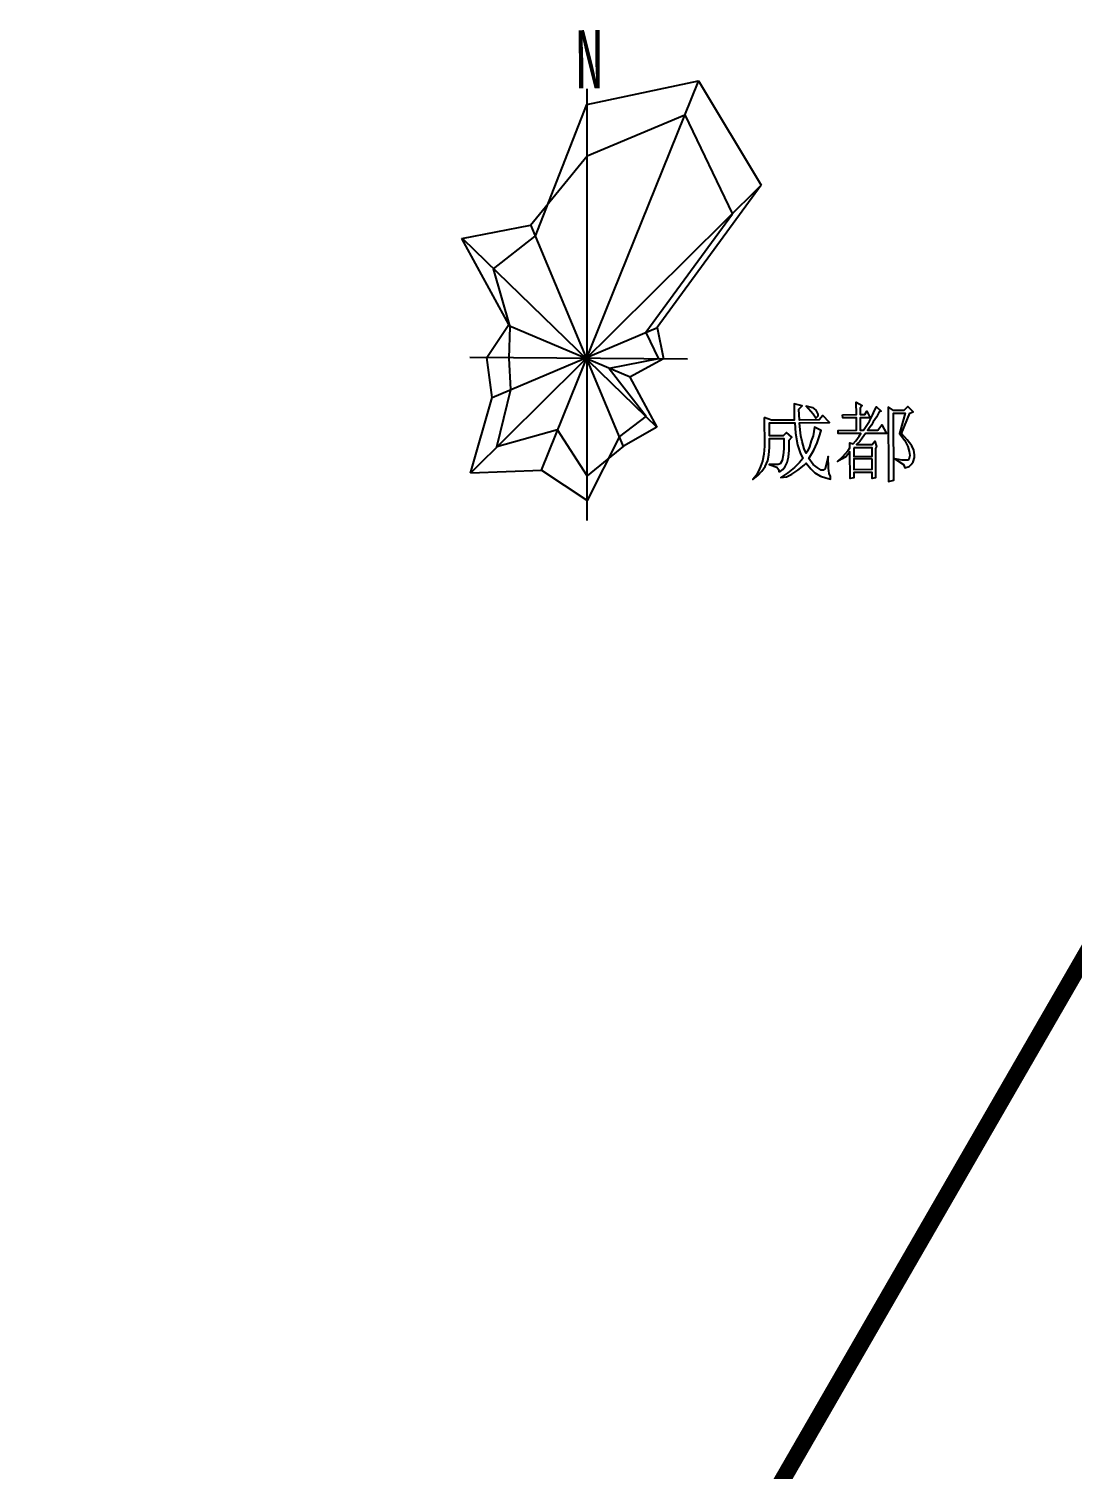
# Model space of a CAD drawing. Header units: millimetres. Extents: x 216654360 to 218309126, y 218099985 to 219647706.
# Drawn here: x 217499623 to 217537440, y 219211121 to 219263326 of the extents above; entities that cross this region are included whole.
import ezdxf
from ezdxf.enums import TextEntityAlignment as Align

# ---------------------------------------------------------------- set-up
doc = ezdxf.new("R2010")
doc.units = ezdxf.units.MM
doc.header["$LTSCALE"] = 1000
doc.linetypes.add('ACAD_ISO04W100', pattern=[30.5, 24, -3, 0.5, -3])
doc.linetypes.add('DASH', pattern=[0.35, 0.25, -0.1])
for name, color, linetype in [('02 道路中心线', 40, 'ACAD_ISO04W100'), ('A-ANNO-TTLB', 7, 'Continuous'), ('BTTK', 7, 'Continuous'), ('PUB_TEXT', 7, 'Continuous'), ('SEE', 3, 'Continuous')]:
    doc.layers.add(name, color=color, linetype=linetype)
doc.styles.add('A_Standard', font='SIMPLEX', dxfattribs={"width": 0.7, "bigfont": 'HZ'})
doc.styles.add('XN_02', font='STZHONGS.TTF', dxfattribs={"width": 0.8})
doc.styles.add('黑体样式 1', font='simhei.ttf', dxfattribs={"width": 0.7})

# ---------------------------------------------------------------- blocks, each defined once
blk = doc.blocks.new('InsertFrame330AD14F84C64FA79C55606A994A6CCF')
at = {"layer": 'BTTK', "const_width": 1.2}
blk.add_lwpolyline([(761, 584), (761, 10)], dxfattribs=at)
at = {"layer": 'A-ANNO-TTLB', "style": 'A_Standard', "flags": 1}
blk.add_attdef('是否会签', (0, 0), '', height=350, dxfattribs=at)
at = {"layer": 'BTTK', "style": 'XN_02'}
blk.add_attdef('LZTQINS', text='', height=2, dxfattribs=at).set_placement((831, 10), align=Align.MIDDLE)
blk = doc.blocks.new('$plan$00001486')
at = {"color": 2, "linetype": 'Continuous'}
for p, q in [((341.1, 840.3), (-138.9, -334.8)), ((3.2, 769.5), (341.5, 839.6)), ((341.5, 839.6), (528.6, 523.2)), ((3.3, 816), (-2, -487)), ((-154.3, 369.6), (3.2, 769.5)), ((528.7, 523.1), (-352.1, -343)), ((528.6, 523.2), (213.3, 94.5)), ((-168.4, 406.7), (109.3, -264)), ((-372.3, 364.4), (210.6, -206.2)), ((-280.5, 273.6), (-154, 372)), ((-230.9, 98.7), (-280.5, 273.6)), ((214.6, 93.3), (-286.4, -115.9)), ((-234.8, 102.6), (131.5, -54.1)), ((-234.4, 4.1), (-230.9, 98.7)), ((213.3, 94.5), (232.3, 0.1)), ((-352.6, 7.7), (304, -0.1)), ((-230, -91.3), (-234.4, 4.1)), ((232.3, 0.1), (130.4, -54.7)), ((130.4, -54.7), (211, -206)), ((-272.4, -264.3), (-230, -91.3)), ((-88.8, -212.9), (-272.4, -264.3)), ((0, -353), (-88.8, -212.9)), ((211, -206), (109.8, -263.7)), ((109.8, -263.7), (0, -353))]:
    blk.add_line(p, q, dxfattribs=at)
at = {"color": 3, "linetype": 'Continuous'}
for p, q in [((4.2, 614.2), (299.7, 736.9)), ((299.7, 736.9), (442.6, 436.2)), ((-168.4, 405.1), (4.2, 614.2)), ((442.6, 436.2), (178.9, 79.2)), ((-375.4, 366.2), (-168.4, 405.1)), ((-235.1, 105.5), (-375.4, 366.2)), ((-301.4, 5.9), (-235.1, 105.5)), ((178.9, 79.2), (217.3, 0.2)), ((-286.1, -114.7), (-301.4, 5.9)), ((217.3, 0.2), (67.6, -28.5)), ((67.6, -28.5), (178.4, -173.4)), ((-352.8, -343.1), (-286.1, -114.7)), ((178.4, -173.4), (98.3, -234.1)), ((98.3, -234.1), (-0.2, -427.1)), ((-137.1, -336), (-352.8, -343.1)), ((-0.2, -427.1), (-137.1, -336))]:
    blk.add_line(p, q, dxfattribs=at)
at = {"color": 7, "linetype": 'Continuous'}
for points in [[(535.6, -178.9), (535.6, -265.5), (535.6, -265.5), (533.6, -289.1), (533.6, -289.1), (529.7, -310.7), (529.7, -310.7), (523.8, -326.5), (523.8, -326.5), (517.9, -340.3), (517.9, -340.3), (510, -354), (510, -354), (500.2, -365.9), (500.2, -365.9), (515.9, -354), (515.9, -354), (527.7, -340.3), (527.7, -340.3), (537.6, -326.5), (537.6, -326.5), (545.4, -308.8), (545.4, -308.8), (549.4, -291.1), (549.4, -291.1), (551.4, -269.4), (551.4, -269.4), (551.4, -241.8), (551.4, -241.8), (594.7, -241.8), (594.7, -241.8), (594.7, -273.3), (594.7, -273.3), (592.7, -293), (592.7, -293), (588.8, -308.8), (588.8, -308.8), (582.8, -318.6), (582.8, -318.6), (576.9, -320.6), (576.9, -320.6), (549.4, -320.6), (549.4, -320.6), (573, -328.5), (573, -328.5), (578.9, -336.3), (578.9, -336.3), (578.9, -342.2), (578.9, -342.2), (582.8, -342.2), (582.8, -342.2), (590.7, -336.3), (590.7, -336.3), (598.6, -326.5), (598.6, -326.5), (604.5, -314.7), (604.5, -314.7), (608.4, -298.9), (608.4, -298.9), (610.4, -277.3), (610.4, -277.3), (610.4, -247.7), (610.4, -247.7), (618.3, -237.9), (618.3, -237.9), (602.5, -224.1), (602.5, -224.1), (592.7, -234), (592.7, -234), (551.4, -234), (551.4, -234), (551.4, -194.6), (551.4, -194.6), (628.1, -194.6), (628.1, -194.6), (630.1, -226.1), (630.1, -226.1), (636, -261.5), (636, -261.5), (643.9, -285.2), (643.9, -285.2), (651.7, -302.9), (651.7, -302.9), (641.9, -314.7), (641.9, -314.7), (626.2, -330.4), (626.2, -330.4), (606.5, -346.2), (606.5, -346.2), (584.8, -360), (584.8, -360), (602.5, -358), (602.5, -358), (618.3, -350.1), (618.3, -350.1), (636, -338.3), (636, -338.3), (655.7, -322.6), (655.7, -322.6), (661.6, -316.6), (661.6, -316.6), (675.4, -334.4), (675.4, -334.4), (687.2, -346.2), (687.2, -346.2), (704.9, -356), (704.9, -356), (720.6, -361.9), (720.6, -361.9), (734.4, -365.9), (734.4, -365.9), (734.4, -358), (734.4, -358), (730.5, -348.1), (730.5, -348.1), (728.5, -332.4), (728.5, -332.4), (728.5, -297), (728.5, -297), (718.7, -334.4), (718.7, -334.4), (712.8, -338.3), (712.8, -338.3), (706.9, -338.3), (706.9, -338.3), (695.1, -330.4), (695.1, -330.4), (683.2, -320.6), (683.2, -320.6), (669.5, -302.9), (669.5, -302.9), (685.2, -277.3), (685.2, -277.3), (695.1, -255.6), (695.1, -255.6), (701, -237.9), (701, -237.9), (706.9, -218.2), (706.9, -218.2), (687.2, -208.4), (687.2, -208.4), (683.2, -234), (683.2, -234), (677.3, -249.7), (677.3, -249.7), (671.4, -267.4), (671.4, -267.4), (665.5, -281.2), (665.5, -281.2), (661.6, -287.1), (661.6, -287.1), (655.7, -273.3), (655.7, -273.3), (649.8, -251.7), (649.8, -251.7), (645.8, -234), (645.8, -234), (643.9, -216.3), (643.9, -216.3), (641.9, -194.6), (641.9, -194.6), (732.5, -194.6), (732.5, -194.6), (712.8, -172.9), (712.8, -172.9), (701, -186.7), (701, -186.7), (641.9, -186.7), (641.9, -186.7), (639.9, -153.3), (639.9, -153.3), (649.8, -143.4), (649.8, -143.4), (626.2, -137.5), (626.2, -137.5), (626.2, -186.7), (626.2, -186.7), (557.3, -186.7), (557.3, -186.7), (535.6, -178.9)], [(661.6, -143.4), (681.3, -149.3), (681.3, -149.3), (691.1, -157.2), (691.1, -157.2), (697, -169), (697, -169), (697, -174.9), (697, -174.9), (691.1, -180.8), (691.1, -180.8), (683.2, -169), (683.2, -169), (669.5, -153.3), (669.5, -153.3), (661.6, -143.4)], [(772.4, -171), (813.7, -171), (813.7, -171), (813.7, -133.6), (813.7, -133.6), (831.4, -143.4), (831.4, -143.4), (825.5, -151.3), (825.5, -151.3), (825.5, -171), (825.5, -171), (839.3, -171), (839.3, -171), (845.2, -161.1), (845.2, -161.1), (855, -180.8), (855, -180.8), (825.5, -180.8), (825.5, -180.8), (825.5, -218.2), (825.5, -218.2), (835.3, -218.2), (835.3, -218.2), (845.2, -202.5), (845.2, -202.5), (853.1, -190.7), (853.1, -190.7), (862.9, -172.9), (862.9, -172.9), (868.8, -159.2), (868.8, -159.2), (874.7, -147.4), (874.7, -147.4), (888.5, -161.1), (888.5, -161.1), (882.6, -163.1), (882.6, -163.1), (874.7, -178.9), (874.7, -178.9), (864.9, -192.6), (864.9, -192.6), (859, -202.5), (859, -202.5), (849.1, -216.3), (849.1, -216.3), (847.2, -218.2), (847.2, -218.2), (878.7, -218.2), (878.7, -218.2), (890.5, -202.5), (890.5, -202.5), (904.2, -228.1), (904.2, -228.1), (841.3, -228.1), (841.3, -228.1), (831.4, -241.8), (831.4, -241.8), (823.5, -251.7), (823.5, -251.7), (813.7, -261.5), (813.7, -261.5), (860.9, -261.5), (860.9, -261.5), (868.8, -251.7), (868.8, -251.7), (874.7, -267.4), (874.7, -267.4), (870.8, -273.3), (870.8, -273.3), (870.8, -361.9), (870.8, -361.9), (860.9, -363.9), (860.9, -363.9), (860.9, -346.2), (860.9, -346.2), (805.8, -346.2), (805.8, -346.2), (805.8, -361.9), (805.8, -361.9), (794, -363.9), (794, -363.9), (794, -283.2), (794, -283.2), (782.2, -297), (782.2, -297), (770.4, -304.8), (770.4, -304.8), (756.6, -312.7), (756.6, -312.7), (772.4, -297), (772.4, -297), (788.1, -279.2), (788.1, -279.2), (794, -271.4), (794, -271.4), (794, -255.6), (794, -255.6), (803.9, -259.6), (803.9, -259.6), (811.7, -249.7), (811.7, -249.7), (821.6, -235.9), (821.6, -235.9), (827.5, -228.1), (827.5, -228.1), (758.6, -228.1), (758.6, -228.1), (758.6, -218.2), (758.6, -218.2), (813.7, -218.2), (813.7, -218.2), (813.7, -180.8), (813.7, -180.8), (774.3, -180.8), (774.3, -180.8), (772.4, -180.8), (772.4, -180.8), (772.4, -171)], [(910.2, -147.4), (910.2, -373.7), (910.2, -373.7), (925.9, -369.8), (925.9, -369.8), (925.9, -167), (925.9, -167), (961.3, -167), (961.3, -167), (943.6, -228.1), (943.6, -228.1), (959.4, -249.7), (959.4, -249.7), (969.2, -267.4), (969.2, -267.4), (973.1, -283.2), (973.1, -283.2), (975.1, -295), (975.1, -295), (973.1, -302.9), (973.1, -302.9), (969.2, -308.8), (969.2, -308.8), (951.5, -308.8), (951.5, -308.8), (929.8, -304.8), (929.8, -304.8), (955.4, -322.6), (955.4, -322.6), (959.4, -332.4), (959.4, -332.4), (973.1, -328.5), (973.1, -328.5), (979, -322.6), (979, -322.6), (985, -314.7), (985, -314.7), (988.9, -300.9), (988.9, -300.9), (988.9, -293), (988.9, -293), (986.9, -279.2), (986.9, -279.2), (981, -265.5), (981, -265.5), (967.2, -247.7), (967.2, -247.7), (949.5, -228.1), (949.5, -228.1), (975.1, -167), (975.1, -167), (985, -163.1), (985, -163.1), (969.2, -147.4), (969.2, -147.4), (957.4, -159.2), (957.4, -159.2), (925.9, -159.2), (925.9, -159.2), (910.2, -147.4)], [(805.8, -271.4), (805.8, -297), (805.8, -297), (860.9, -297), (860.9, -297), (860.9, -271.4), (860.9, -271.4), (805.8, -271.4)], [(860.9, -304.8), (805.8, -304.8), (805.8, -304.8), (805.8, -336.3), (805.8, -336.3), (860.9, -336.3), (860.9, -336.3), (860.9, -304.8)]]:
    blk.add_lwpolyline(points, dxfattribs=at)
blk = doc.blocks.new('ASFDFA')
at = {"layer": '02 道路中心线', "color": 4, "linetype": 'Continuous', "xscale": 0.01199999999880674, "yscale": 0.01199999999880674, "zscale": 0.01199999999880674}
blk.add_blockref('$plan$00001486', (26390.554, 21570.784), dxfattribs=at)
at = {"layer": 'PUB_TEXT', "linetype": 'DASH', "insert": (26390.19, 21582.707), "char_height": 2.106, "width": 11.86333, "attachment_point": 1, "style": '黑体样式 1'}
blk.add_mtext('N', dxfattribs=at)

msp = doc.modelspace()

# ---------------------------------------------------------------- block references
at = {"layer": 'A-ANNO-TTLB', "xscale": 499.9999999999999, "yscale": 499.9999999999999, "zscale": 499.9999999999999, "rotation": 330.0099772030881}
msp.add_blockref('InsertFrame330AD14F84C64FA79C55606A994A6CCF', (217077984, 219194035), dxfattribs=at)
at = {"layer": 'SEE', "xscale": 1000.000000000001, "yscale": 1000.000000000001, "zscale": 1000.000000000001, "rotation": 0.2350248761427009}
msp.add_blockref('ASFDFA', (191217994, 197572499), dxfattribs=at)

doc.saveas('drawing.dxf')
